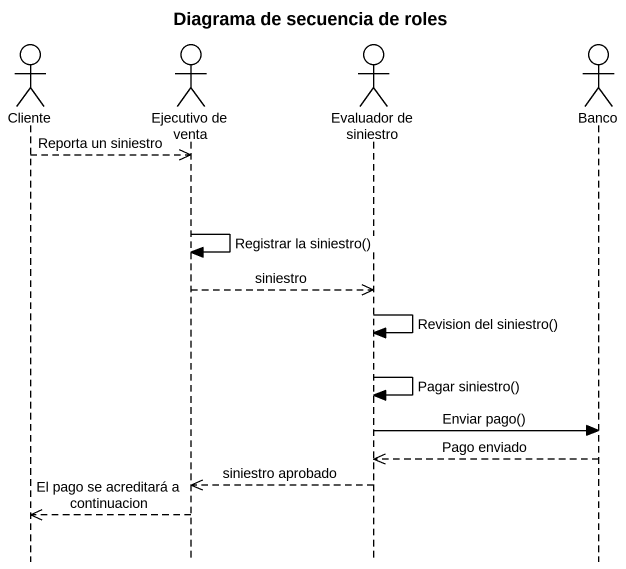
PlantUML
@startuml
title Diagrama de secuencia de roles
hide footbox
actor Cliente
actor "Ejecutivo de venta" as Ejecutivo_de_venta
actor "Evaluador de siniestro" as Evaluador_de_siniestro
actor Banco

Cliente -->> Ejecutivo_de_venta : Reporta un siniestro
Ejecutivo_de_venta -> Ejecutivo_de_venta : Registrar la siniestro()
Ejecutivo_de_venta -->> Evaluador_de_siniestro : siniestro
Evaluador_de_siniestro -> Evaluador_de_siniestro : Revision del siniestro()
Evaluador_de_siniestro -> Evaluador_de_siniestro : Pagar siniestro()
Evaluador_de_siniestro -> Banco : Enviar pago()
Banco -->> Evaluador_de_siniestro : Pago enviado
Evaluador_de_siniestro -->> Ejecutivo_de_venta : siniestro aprobado
Ejecutivo_de_venta -->> Cliente : El pago se acreditará a continuacion
@enduml
